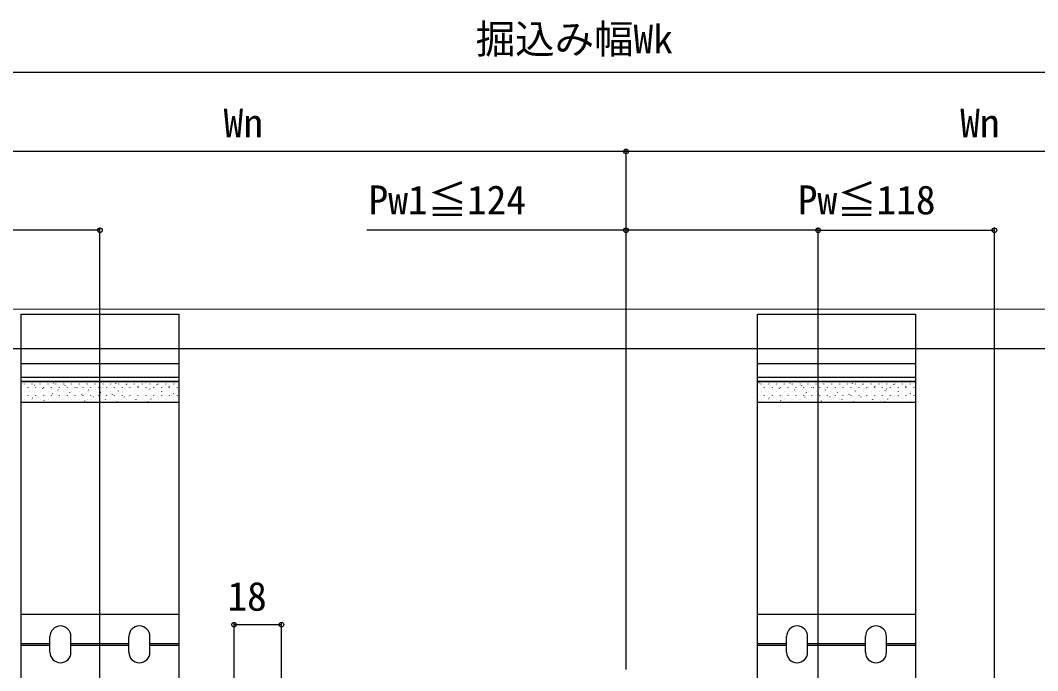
# Model space of a CAD drawing. Units: millimetres, scale not verified. Extents: x -875 to 875, y -1300 to 1294.
# Drawn here: x 130.9 to 517.6, y -722.5 to -475.1 of the extents above; entities that cross this region are included whole.
import ezdxf
from ezdxf.enums import TextEntityAlignment as Align

# ---------------------------------------------------------------- set-up
doc = ezdxf.new("R2010")
doc.units = ezdxf.units.MM
doc.header["$LTSCALE"] = 8
doc.layers.add('0-4_YKK_12', color=2, linetype='Continuous', lineweight=18)
for name, color, linetype in [('0-5_YKK_13', 4, 'Continuous'), ('0-7_YKK_D', 6, 'Continuous'), ('0-9_YSS_K', 3, 'Continuous')]:
    doc.layers.add(name, color=color, linetype=linetype)
doc.styles.add('ＭＳ ゴシック', font='')
doc.styles.get('ＭＳ ゴシック').set_extended_font_data('MS Gothic')

msp = doc.modelspace()

# ---------------------------------------------------------------- linework, layer by layer
at = {"layer": '0-4_YKK_12'}
msp.add_line((746.189, -584.971), (-23.811, -584.971), dxfattribs=at)
at = {"layer": '0-5_YKK_13'}
for p, q in [((131.189, -605.671), (191.189, -605.671)), ((411.189, -605.671), (471.189, -605.671)), ((131.189, -610.885), (191.189, -610.885)), ((411.189, -610.885), (471.189, -610.885)), ((131.189, -620.517), (131.189, -612.404)), ((131.189, -612.404), (191.189, -612.404)), ((131.189, -612.529), (191.189, -612.529)), ((131.764, -613.15), (131.709, -613.066)), ((132.488, -613.441), (132.488, -613.391)), ((133.271, -613.551), (133.268, -613.541)), ((133.863, -614.866), (133.863, -614.816)), ((135.478, -613.441), (135.478, -613.391)), ((135.9, -612.952), (135.897, -612.942)), ((136.267, -614.034), (136.212, -613.951)), ((136.853, -614.866), (136.853, -614.816)), ((138.468, -613.441), (138.468, -613.391)), ((139.843, -614.866), (139.843, -614.816)), ((140.77, -614.919), (140.715, -614.835)), ((141.458, -613.441), (141.458, -613.391)), ((141.996, -614.12), (141.992, -614.111)), ((142.833, -614.866), (142.833, -614.816)), ((143.494, -613.114), (143.438, -613.03)), ((144.448, -613.441), (144.448, -613.391)), ((144.608, -613.474), (144.605, -613.465)), ((145.823, -614.866), (145.823, -614.816)), ((147.237, -612.875), (147.234, -612.866)), ((147.438, -613.441), (147.438, -613.391)), ((147.997, -613.998), (147.942, -613.915)), ((148.813, -614.866), (148.813, -614.816)), ((150.428, -613.441), (150.428, -613.391)), ((151.803, -614.866), (151.803, -614.816)), ((152.5, -614.883), (152.445, -614.799)), ((153.332, -614.043), (153.329, -614.034)), ((153.418, -613.441), (153.418, -613.391)), ((154.793, -614.866), (154.793, -614.816)), ((155.945, -613.397), (155.941, -613.388)), ((156.408, -613.441), (156.408, -613.391)), ((157.783, -614.866), (157.783, -614.816)), ((158.574, -612.799), (158.57, -612.789)), ((159.398, -613.441), (159.398, -613.391)), ((160.773, -614.866), (160.773, -614.816)), ((162.388, -613.441), (162.388, -613.391)), ((163.763, -614.866), (163.763, -614.816)), ((164.669, -613.967), (164.666, -613.957)), ((165.378, -613.441), (165.378, -613.391)), ((166.749, -612.733), (166.693, -612.65)), ((166.753, -614.866), (166.753, -614.816)), ((167.281, -613.321), (167.278, -613.311)), ((168.368, -613.441), (168.368, -613.391)), ((169.743, -614.866), (169.743, -614.816)), ((169.91, -612.722), (169.907, -612.712)), ((171.252, -613.618), (171.197, -613.534)), ((171.358, -613.441), (171.358, -613.391)), ((172.733, -614.866), (172.733, -614.816)), ((174.348, -613.441), (174.348, -613.391)), ((175.755, -614.502), (175.7, -614.419)), ((175.723, -614.866), (175.723, -614.816)), ((176.006, -613.89), (176.002, -613.881)), ((177.338, -613.441), (177.338, -613.391)), ((178.478, -612.697), (178.423, -612.614)), ((178.618, -613.244), (178.615, -613.235)), ((178.713, -614.866), (178.713, -614.816)), ((180.328, -613.441), (180.328, -613.391)), ((181.247, -612.645), (181.244, -612.636)), ((181.703, -614.866), (181.703, -614.816)), ((182.981, -613.582), (182.926, -613.498)), ((183.318, -613.441), (183.318, -613.391)), ((184.693, -614.866), (184.693, -614.816)), ((184.847, -614.789), (184.844, -614.78)), ((186.308, -613.441), (186.308, -613.391)), ((187.342, -613.813), (187.339, -613.804)), ((187.485, -614.466), (187.429, -614.383)), ((187.683, -614.866), (187.683, -614.816)), ((189.298, -613.441), (189.298, -613.391)), ((189.955, -613.167), (189.951, -613.158)), ((190.673, -614.866), (190.673, -614.816)), ((411.189, -620.517), (411.189, -612.404)), ((411.189, -612.404), (471.189, -612.404)), ((411.189, -612.529), (471.189, -612.529)), ((411.764, -613.15), (411.709, -613.066)), ((412.488, -613.441), (412.488, -613.391)), ((413.271, -613.551), (413.268, -613.541)), ((413.863, -614.866), (413.863, -614.816)), ((415.478, -613.441), (415.478, -613.391)), ((415.9, -612.952), (415.897, -612.942)), ((416.267, -614.034), (416.212, -613.951)), ((416.853, -614.866), (416.853, -614.816)), ((418.468, -613.441), (418.468, -613.391)), ((419.843, -614.866), (419.843, -614.816)), ((420.77, -614.919), (420.715, -614.835)), ((421.458, -613.441), (421.458, -613.391)), ((421.996, -614.12), (421.992, -614.111)), ((422.833, -614.866), (422.833, -614.816)), ((423.494, -613.114), (423.438, -613.03)), ((424.448, -613.441), (424.448, -613.391)), ((424.608, -613.474), (424.605, -613.465)), ((425.823, -614.866), (425.823, -614.816)), ((427.237, -612.875), (427.234, -612.866)), ((427.438, -613.441), (427.438, -613.391)), ((427.997, -613.998), (427.942, -613.915)), ((428.813, -614.866), (428.813, -614.816)), ((430.428, -613.441), (430.428, -613.391)), ((431.803, -614.866), (431.803, -614.816)), ((432.5, -614.883), (432.445, -614.799)), ((433.332, -614.043), (433.329, -614.034)), ((433.418, -613.441), (433.418, -613.391)), ((434.793, -614.866), (434.793, -614.816)), ((435.945, -613.397), (435.941, -613.388)), ((436.408, -613.441), (436.408, -613.391)), ((437.783, -614.866), (437.783, -614.816)), ((438.574, -612.799), (438.57, -612.789)), ((439.398, -613.441), (439.398, -613.391)), ((440.773, -614.866), (440.773, -614.816)), ((442.388, -613.441), (442.388, -613.391)), ((443.763, -614.866), (443.763, -614.816)), ((444.669, -613.967), (444.666, -613.957)), ((445.378, -613.441), (445.378, -613.391)), ((446.749, -612.733), (446.693, -612.65)), ((446.753, -614.866), (446.753, -614.816)), ((447.281, -613.321), (447.278, -613.311)), ((448.368, -613.441), (448.368, -613.391)), ((449.743, -614.866), (449.743, -614.816)), ((449.91, -612.722), (449.907, -612.712)), ((451.252, -613.618), (451.197, -613.534)), ((451.358, -613.441), (451.358, -613.391)), ((452.733, -614.866), (452.733, -614.816)), ((454.348, -613.441), (454.348, -613.391)), ((455.755, -614.502), (455.7, -614.419)), ((455.723, -614.866), (455.723, -614.816)), ((456.006, -613.89), (456.002, -613.881)), ((457.338, -613.441), (457.338, -613.391)), ((458.478, -612.697), (458.423, -612.614)), ((458.618, -613.244), (458.615, -613.235)), ((458.713, -614.866), (458.713, -614.816)), ((460.328, -613.441), (460.328, -613.391)), ((461.247, -612.645), (461.244, -612.636)), ((461.703, -614.866), (461.703, -614.816)), ((462.981, -613.582), (462.926, -613.498)), ((463.318, -613.441), (463.318, -613.391)), ((464.693, -614.866), (464.693, -614.816)), ((464.847, -614.789), (464.844, -614.78)), ((466.308, -613.441), (466.308, -613.391)), ((467.342, -613.813), (467.339, -613.804)), ((467.485, -614.466), (467.429, -614.383)), ((467.683, -614.866), (467.683, -614.816)), ((469.298, -613.441), (469.298, -613.391)), ((469.955, -613.167), (469.951, -613.158)), ((470.673, -614.866), (470.673, -614.816)), ((131.764, -617.317), (131.761, -617.307)), ((132.488, -616.481), (132.488, -616.431)), ((133.863, -617.906), (133.863, -617.856)), ((134.259, -616.341), (134.256, -616.331)), ((135.478, -616.481), (135.478, -616.431)), ((136.853, -617.906), (136.853, -617.856)), ((136.872, -615.695), (136.868, -615.685)), ((137.86, -618.485), (137.856, -618.476)), ((138.468, -616.481), (138.468, -616.431)), ((139.5, -615.096), (139.497, -615.087)), ((139.843, -617.906), (139.843, -617.856)), ((140.472, -617.839), (140.469, -617.83)), ((141.458, -616.481), (141.458, -616.431)), ((142.833, -617.906), (142.833, -617.856)), ((143.101, -617.24), (143.097, -617.231)), ((144.448, -616.481), (144.448, -616.431)), ((145.274, -615.803), (145.218, -615.72)), ((145.596, -616.264), (145.593, -616.255)), ((145.823, -617.906), (145.823, -617.856)), ((147.438, -616.481), (147.438, -616.431)), ((148.208, -615.618), (148.205, -615.609)), ((148.813, -617.906), (148.813, -617.856)), ((149.196, -618.408), (149.193, -618.399)), ((149.777, -616.687), (149.722, -616.604)), ((150.428, -616.481), (150.428, -616.431)), ((150.837, -615.019), (150.834, -615.01)), ((151.803, -617.906), (151.803, -617.856)), ((151.809, -617.762), (151.805, -617.753)), ((153.418, -616.481), (153.418, -616.431)), ((154.28, -617.572), (154.225, -617.488)), ((154.437, -617.164), (154.434, -617.154)), ((154.793, -617.906), (154.793, -617.856)), ((156.408, -616.481), (156.408, -616.431)), ((156.933, -616.188), (156.929, -616.178)), ((157.003, -615.767), (156.948, -615.684)), ((157.783, -617.906), (157.783, -617.856)), ((158.783, -618.456), (158.728, -618.373)), ((159.398, -616.481), (159.398, -616.431)), ((159.545, -615.542), (159.542, -615.532)), ((160.533, -618.332), (160.53, -618.322)), ((160.773, -617.906), (160.773, -617.856)), ((161.506, -616.651), (161.451, -616.568)), ((162.174, -614.943), (162.17, -614.933)), ((162.388, -616.481), (162.388, -616.431)), ((163.145, -617.686), (163.142, -617.676)), ((163.763, -617.906), (163.763, -617.856)), ((165.378, -616.481), (165.378, -616.431)), ((165.774, -617.087), (165.771, -617.077)), ((166.01, -617.536), (165.954, -617.452)), ((166.753, -617.906), (166.753, -617.856)), ((168.269, -616.111), (168.266, -616.102)), ((168.368, -616.481), (168.368, -616.431)), ((169.743, -617.906), (169.743, -617.856)), ((170.513, -618.42), (170.458, -618.337)), ((170.882, -615.465), (170.878, -615.456)), ((171.358, -616.481), (171.358, -616.431)), ((171.87, -618.255), (171.866, -618.246)), ((172.733, -617.906), (172.733, -617.856)), ((173.51, -614.866), (173.507, -614.857)), ((174.348, -616.481), (174.348, -616.431)), ((174.482, -617.609), (174.479, -617.6)), ((175.723, -617.906), (175.723, -617.856)), ((177.111, -617.01), (177.107, -617.001)), ((177.338, -616.481), (177.338, -616.431)), ((178.713, -617.906), (178.713, -617.856)), ((179.606, -616.034), (179.603, -616.025)), ((180.258, -615.387), (180.203, -615.303)), ((180.328, -616.481), (180.328, -616.431)), ((181.703, -617.906), (181.703, -617.856)), ((182.218, -615.388), (182.215, -615.379)), ((183.206, -618.179), (183.203, -618.169)), ((183.318, -616.481), (183.318, -616.431)), ((184.693, -617.906), (184.693, -617.856)), ((184.761, -616.271), (184.706, -616.188)), ((185.819, -617.532), (185.815, -617.523)), ((186.308, -616.481), (186.308, -616.431)), ((187.683, -617.906), (187.683, -617.856)), ((188.447, -616.934), (188.444, -616.924)), ((189.265, -617.155), (189.209, -617.072)), ((189.298, -616.481), (189.298, -616.431)), ((190.673, -617.906), (190.673, -617.856)), ((190.943, -615.958), (190.939, -615.948)), ((411.764, -617.317), (411.761, -617.307)), ((412.488, -616.481), (412.488, -616.431)), ((413.863, -617.906), (413.863, -617.856)), ((414.259, -616.341), (414.256, -616.331)), ((415.478, -616.481), (415.478, -616.431)), ((416.853, -617.906), (416.853, -617.856)), ((416.872, -615.695), (416.868, -615.685)), ((417.86, -618.485), (417.856, -618.476)), ((418.468, -616.481), (418.468, -616.431)), ((419.5, -615.096), (419.497, -615.087)), ((419.843, -617.906), (419.843, -617.856)), ((420.472, -617.839), (420.469, -617.83)), ((421.458, -616.481), (421.458, -616.431)), ((422.833, -617.906), (422.833, -617.856)), ((423.101, -617.24), (423.097, -617.231)), ((424.448, -616.481), (424.448, -616.431)), ((425.274, -615.803), (425.218, -615.72)), ((425.596, -616.264), (425.593, -616.255)), ((425.823, -617.906), (425.823, -617.856)), ((427.438, -616.481), (427.438, -616.431)), ((428.208, -615.618), (428.205, -615.609)), ((428.813, -617.906), (428.813, -617.856)), ((429.196, -618.408), (429.193, -618.399)), ((429.777, -616.687), (429.722, -616.604)), ((430.428, -616.481), (430.428, -616.431)), ((430.837, -615.019), (430.834, -615.01)), ((431.803, -617.906), (431.803, -617.856)), ((431.809, -617.762), (431.805, -617.753)), ((433.418, -616.481), (433.418, -616.431)), ((434.28, -617.572), (434.225, -617.488)), ((434.437, -617.164), (434.434, -617.154)), ((434.793, -617.906), (434.793, -617.856)), ((436.408, -616.481), (436.408, -616.431)), ((436.933, -616.188), (436.929, -616.178)), ((437.003, -615.767), (436.948, -615.684)), ((437.783, -617.906), (437.783, -617.856)), ((438.783, -618.456), (438.728, -618.373)), ((439.398, -616.481), (439.398, -616.431)), ((439.545, -615.542), (439.542, -615.532)), ((440.533, -618.332), (440.53, -618.322)), ((440.773, -617.906), (440.773, -617.856)), ((441.506, -616.651), (441.451, -616.568)), ((442.174, -614.943), (442.17, -614.933)), ((442.388, -616.481), (442.388, -616.431)), ((443.145, -617.686), (443.142, -617.676)), ((443.763, -617.906), (443.763, -617.856)), ((445.378, -616.481), (445.378, -616.431)), ((445.774, -617.087), (445.771, -617.077)), ((446.01, -617.536), (445.954, -617.452)), ((446.753, -617.906), (446.753, -617.856)), ((448.269, -616.111), (448.266, -616.102)), ((448.368, -616.481), (448.368, -616.431)), ((449.743, -617.906), (449.743, -617.856)), ((450.513, -618.42), (450.458, -618.337)), ((450.882, -615.465), (450.878, -615.456)), ((451.358, -616.481), (451.358, -616.431)), ((451.87, -618.255), (451.866, -618.246)), ((452.733, -617.906), (452.733, -617.856)), ((453.51, -614.866), (453.507, -614.857)), ((454.348, -616.481), (454.348, -616.431)), ((454.482, -617.609), (454.479, -617.6)), ((455.723, -617.906), (455.723, -617.856)), ((457.111, -617.01), (457.107, -617.001)), ((457.338, -616.481), (457.338, -616.431)), ((458.713, -617.906), (458.713, -617.856)), ((459.606, -616.034), (459.603, -616.025)), ((460.258, -615.387), (460.203, -615.303)), ((460.328, -616.481), (460.328, -616.431)), ((461.703, -617.906), (461.703, -617.856)), ((462.218, -615.388), (462.215, -615.379)), ((463.206, -618.179), (463.203, -618.169)), ((463.318, -616.481), (463.318, -616.431)), ((464.693, -617.906), (464.693, -617.856)), ((464.761, -616.271), (464.706, -616.188)), ((465.819, -617.532), (465.815, -617.523)), ((466.308, -616.481), (466.308, -616.431)), ((467.683, -617.906), (467.683, -617.856)), ((468.447, -616.934), (468.444, -616.924)), ((469.265, -617.155), (469.209, -617.072)), ((469.298, -616.481), (469.298, -616.431)), ((470.673, -617.906), (470.673, -617.856)), ((470.943, -615.958), (470.939, -615.948)), ((132.488, -619.521), (132.488, -619.471)), ((132.735, -620.06), (132.732, -620.051)), ((135.364, -619.461), (135.361, -619.452)), ((135.528, -618.837), (135.473, -618.753)), ((135.478, -619.521), (135.478, -619.471)), ((138.468, -619.521), (138.468, -619.471)), ((140.031, -619.721), (139.976, -619.638)), ((141.458, -619.521), (141.458, -619.471)), ((144.072, -619.983), (144.069, -619.974)), ((144.448, -619.521), (144.448, -619.471)), ((146.701, -619.384), (146.698, -619.375)), ((147.438, -619.521), (147.438, -619.471)), ((150.428, -619.521), (150.428, -619.471)), ((153.418, -619.521), (153.418, -619.471)), ((155.409, -619.907), (155.405, -619.897)), ((156.408, -619.521), (156.408, -619.471)), ((158.038, -619.308), (158.034, -619.298)), ((159.398, -619.521), (159.398, -619.471)), ((162.388, -619.521), (162.388, -619.471)), ((163.286, -619.341), (163.231, -619.257)), ((164.133, -620.476), (164.13, -620.467)), ((165.378, -619.521), (165.378, -619.471)), ((166.745, -619.83), (166.742, -619.821)), ((167.79, -620.225), (167.734, -620.142)), ((168.368, -619.521), (168.368, -619.471)), ((169.374, -619.231), (169.371, -619.222)), ((171.358, -619.521), (171.358, -619.471)), ((174.348, -619.521), (174.348, -619.471)), ((175.016, -619.305), (174.961, -619.221)), ((175.47, -620.399), (175.467, -620.39)), ((177.338, -619.521), (177.338, -619.471)), ((178.082, -619.753), (178.079, -619.744)), ((179.519, -620.189), (179.464, -620.106)), ((180.328, -619.521), (180.328, -619.471)), ((180.711, -619.154), (180.708, -619.145)), ((183.318, -619.521), (183.318, -619.471)), ((186.308, -619.521), (186.308, -619.471)), ((186.807, -620.323), (186.803, -620.313)), ((189.298, -619.521), (189.298, -619.471)), ((189.419, -619.677), (189.415, -619.667)), ((412.488, -619.521), (412.488, -619.471)), ((412.735, -620.06), (412.732, -620.051)), ((415.364, -619.461), (415.361, -619.452)), ((415.528, -618.837), (415.473, -618.753)), ((415.478, -619.521), (415.478, -619.471)), ((418.468, -619.521), (418.468, -619.471)), ((420.031, -619.721), (419.976, -619.638)), ((421.458, -619.521), (421.458, -619.471)), ((424.072, -619.983), (424.069, -619.974)), ((424.448, -619.521), (424.448, -619.471)), ((426.701, -619.384), (426.698, -619.375)), ((427.438, -619.521), (427.438, -619.471)), ((430.428, -619.521), (430.428, -619.471)), ((433.418, -619.521), (433.418, -619.471)), ((435.409, -619.907), (435.405, -619.897)), ((436.408, -619.521), (436.408, -619.471)), ((438.038, -619.308), (438.034, -619.298)), ((439.398, -619.521), (439.398, -619.471)), ((442.388, -619.521), (442.388, -619.471)), ((443.286, -619.341), (443.231, -619.257)), ((444.133, -620.476), (444.13, -620.467)), ((445.378, -619.521), (445.378, -619.471)), ((446.745, -619.83), (446.742, -619.821)), ((447.79, -620.225), (447.734, -620.142)), ((448.368, -619.521), (448.368, -619.471)), ((449.374, -619.231), (449.371, -619.222)), ((451.358, -619.521), (451.358, -619.471)), ((454.348, -619.521), (454.348, -619.471)), ((455.016, -619.305), (454.961, -619.221)), ((455.47, -620.399), (455.467, -620.39)), ((457.338, -619.521), (457.338, -619.471)), ((458.082, -619.753), (458.079, -619.744)), ((459.519, -620.189), (459.464, -620.106)), ((460.328, -619.521), (460.328, -619.471)), ((460.711, -619.154), (460.708, -619.145)), ((463.318, -619.521), (463.318, -619.471)), ((466.308, -619.521), (466.308, -619.471)), ((466.807, -620.323), (466.803, -620.313)), ((469.298, -619.521), (469.298, -619.471)), ((469.419, -619.677), (469.415, -619.667)), ((131.189, -700.971), (191.189, -700.971)), ((411.189, -700.971), (471.189, -700.971)), ((142.189, -715.471), (142.189, -709.471)), ((150.189, -715.471), (150.189, -709.471)), ((172.189, -715.471), (172.189, -709.471)), ((180.189, -715.471), (180.189, -709.471)), ((422.189, -715.471), (422.189, -709.471)), ((430.189, -715.471), (430.189, -709.471)), ((452.189, -715.471), (452.189, -709.471)), ((460.189, -715.471), (460.189, -709.471)), ((131.189, -712.171), (142.189, -712.171)), ((131.189, -712.771), (142.189, -712.771)), ((150.189, -712.171), (172.189, -712.171)), ((150.189, -712.771), (172.189, -712.771)), ((180.189, -712.171), (191.189, -712.171)), ((180.189, -712.771), (191.189, -712.771)), ((411.189, -712.171), (422.189, -712.171)), ((411.189, -712.771), (422.189, -712.771)), ((430.189, -712.171), (452.189, -712.171)), ((430.189, -712.771), (452.189, -712.771)), ((460.189, -712.171), (471.189, -712.171)), ((460.189, -712.771), (471.189, -712.771))]:
    msp.add_line(p, q, dxfattribs=at)
for points in [[(191.189, -586.871), (191.189, -883.071), (131.189, -883.071), (131.189, -586.871)], [(471.189, -586.871), (471.189, -883.071), (411.189, -883.071), (411.189, -586.871)]]:
    msp.add_lwpolyline(points, close=True, dxfattribs=at)
for points in [[(191.189, -612.404), (191.189, -620.517), (131.189, -620.517)], [(471.189, -612.404), (471.189, -620.517), (411.189, -620.517)]]:
    msp.add_lwpolyline(points, dxfattribs=at)
for centre, start, end in [((146.189, -709.471), 0, 180), ((176.189, -709.471), 0, 180), ((426.189, -709.471), 0, 180), ((456.189, -709.471), 0, 180), ((146.189, -715.471), 180, 0), ((176.189, -715.471), 180, 0), ((426.189, -715.471), 180, 0), ((456.189, -715.471), 180, 0)]:
    msp.add_arc(centre, 4, start, end, dxfattribs=at)
at = {"layer": '0-7_YKK_D'}
for p, q in [((742.189, -494.971), (-19.811, -494.971)), ((361.189, -524.971), (81.189, -524.971)), ((361.189, -721.971), (361.189, -523.971)), ((361.189, -721.971), (361.189, -523.971)), ((641.189, -524.971), (361.189, -524.971)), ((161.189, -554.971), (81.189, -554.971)), ((161.189, -730.85), (161.189, -553.971)), ((361.189, -721.971), (361.189, -553.971)), ((434.189, -762.573), (434.189, -553.971)), ((434.189, -762.573), (434.189, -553.971)), ((434.189, -554.971), (501.189, -554.971)), ((501.189, -762.573), (501.189, -553.971)), ((212.189, -770.273), (212.189, -703.971)), ((212.189, -704.971), (230.189, -704.971)), ((230.189, -770.014), (230.189, -703.971))]:
    msp.add_line(p, q, dxfattribs=at)
msp.add_lwpolyline([(434.189, -554.971), (361.189, -554.971), (262.666, -554.971)], dxfattribs=at)
for centre in [(361.189, -524.971), (361.189, -524.971), (161.189, -554.971), (361.189, -554.971), (434.189, -554.971), (434.189, -554.971), (501.189, -554.971), (212.189, -704.971), (230.189, -704.971)]:
    msp.add_circle(centre, 0.875, dxfattribs=at)
at = {"layer": '0-9_YSS_K'}
msp.add_line((-33.811, -599.971), (761.189, -599.971), dxfattribs=at)

# ---------------------------------------------------------------- texts
at = {"layer": '0-7_YKK_D', "style": 'ＭＳ ゴシック'}
for s, p in [('掘込み幅Wk', (304.001, -491.011)), ('Wn', (208.191, -522.971)), ('Wn', (488.191, -522.971)), ('Pw1≦124', (263.302, -552.204)), ('Pw≦118', (426.439, -552.204)), ('18', (209.64, -702.971))]:
    msp.add_text(s, height=11, dxfattribs=at).set_placement(p, align=Align.BOTTOM_LEFT)

doc.saveas('drawing.dxf')
